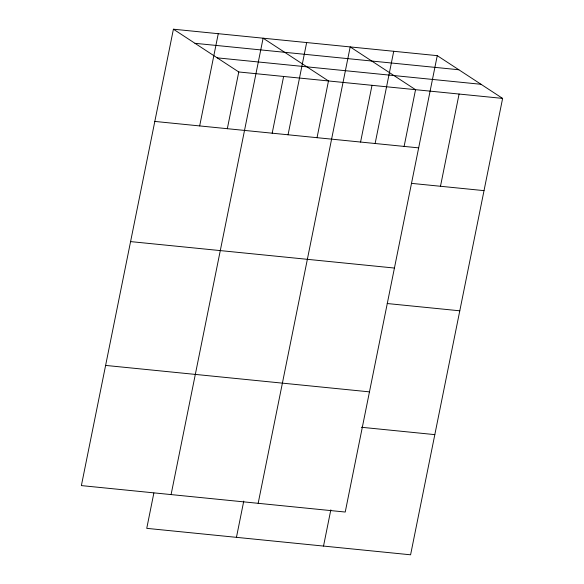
<?xml version="1.0" encoding="UTF-8"?>
<svg xmlns="http://www.w3.org/2000/svg" width="584" height="584" viewBox="0 0 584 584"><rect width="100%" height="100%" fill="white"/><g stroke="black" fill="none" stroke-linecap="round" stroke-linejoin="round"><path stroke-width="0.88" d="M173.412 29.2L81.38 485.596L345.232 512.037L437.255 55.648L173.412 29.2L238.768 71.963L502.62 98.404L410.589 554.8L146.745 528.352L153.869 493.013M199.67 125.925L218.263 33.697M227.322 128.714L238.768 71.963M171.09 494.582L263.114 38.194L328.478 80.95L317.032 137.707M272.18 133.21L283.62 76.46M288.058 134.78L306.651 42.552M236.447 537.346L243.754 501.116M258.164 503.313L350.188 46.917L415.545 89.68L404.106 146.431M360.569 142.073L372.008 85.315M375.125 143.511L393.726 51.282M323.521 546.077L330.829 509.847M440.482 186.267L459.082 94.046M194.976 43.311L458.827 69.759M217.197 57.852L481.048 84.293M154.811 121.428L418.662 147.869M411.464 183.361L484.019 190.632M130.582 241.601L394.434 268.049M387.228 303.534L459.791 310.805M105.616 365.416L369.468 391.864M361.357 427.262L434.825 434.627M437.255 55.648L502.62 98.404"/></g></svg>
